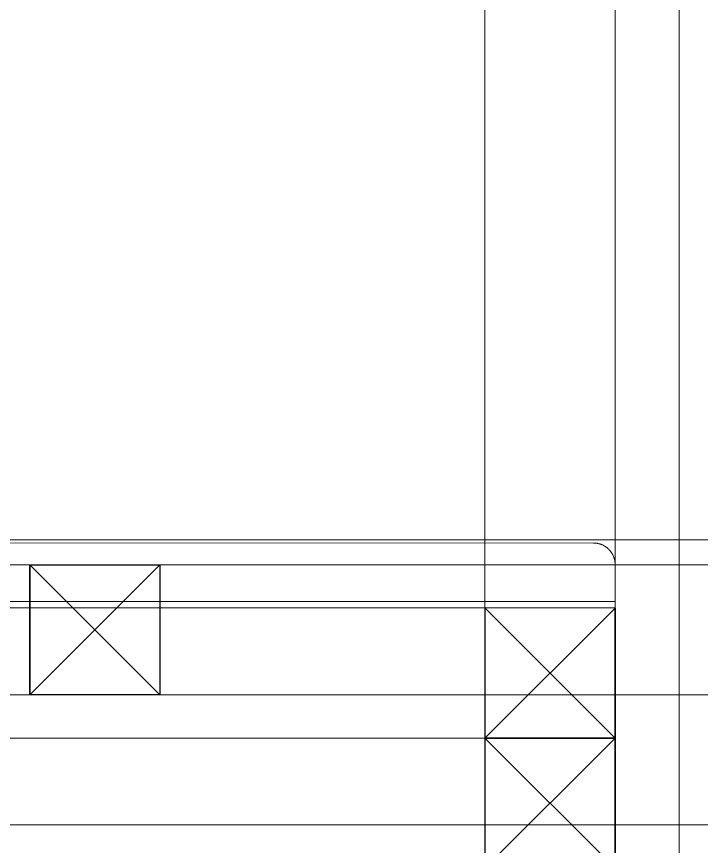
# Model space of a CAD drawing. Header units: millimetres. Extents: x -159872 to 386485, y -250577 to 158966.
# Drawn here: x 156800.6 to 156958.5, y 10440 to 10631.5 of the extents above; entities that cross this region are included whole.
import ezdxf

# ---------------------------------------------------------------- set-up
doc = ezdxf.new("R2010")
doc.units = ezdxf.units.MM
doc.layers.get('0').update_dxf_attribs({"lineweight": 25})
for name, color, linetype, lineweight in [('LDS-equipment-kitchen equipment', 3, 'Continuous', 13), ('WS-Fabs', 252, 'Continuous', 13), ('WS-FRAME HIDDEN', 68, 'Continuous', 5)]:
    doc.layers.add(name, color=color, linetype=linetype, lineweight=lineweight)

# ---------------------------------------------------------------- blocks, each defined once
blk = doc.blocks.new('30 X 30 HIDDEN SECTION_3')
at = {"layer": 'WS-FRAME HIDDEN', "color": 7, "lineweight": 25}
blk.add_polyline3d([(0, -30, 0), (-30, -30, 0), (-30, 0, 0), (0, 0, 0), (0, -30, 0)], dxfattribs=at)
at = {"layer": 'WS-FRAME HIDDEN', "color": 7, "lineweight": 25, "transparency": 33554687}
for points in [[(-30, 0, 0), (0, -30, 0)], [(-30, -30, 0), (0, 0, 0)], [(-30, -30, 0), (0, -30, 0)]]:
    blk.add_polyline3d(points, dxfattribs=at)
blk = doc.blocks.new('Group-360')
at = {"layer": 'LDS-equipment-kitchen equipment'}
for points in [[(95980.2, 46932.54, 0), (95980.2, 46962.54, 0), (96745.24, 46962.53, 0), (96745.24, 46932.54, 0), (95980.2, 46932.54, 0)], [(95980.17, 46902.54, 0), (95980.17, 46932.54, 0), (96745.2, 46932.53, 0), (96745.2, 46902.54, 0), (95980.17, 46902.54, 0)]]:
    blk.add_polyline3d(points, dxfattribs=at)
at = {"layer": 'LDS-equipment-kitchen equipment', "extrusion": (0, 0, -1), "xscale": -1, "rotation": 90.0000000053318}
blk.add_blockref('30 X 30 HIDDEN SECTION_3', (-96160.16, 46932.54), dxfattribs=at)
blk = doc.blocks.new('A$C7a11c87d')
at = {"layer": 'WS-Fabs', "color": 7, "lineweight": 5}
for points in [[(2706.61, 350.18, 0), (2706.59, 20.18, 0), (2706.59, 20.05, 0), (2706.59, 19.93, 0), (2706.58, 19.81, 0), (2706.57, 19.69, 0), (2706.56, 19.56, 0), (2706.54, 19.44, 0), (2706.52, 19.32, 0), (2706.5, 19.2, 0), (2706.47, 19.08, 0), (2706.44, 18.96, 0), (2706.41, 18.84, 0), (2706.38, 18.72, 0), (2706.34, 18.61, 0), (2706.3, 18.49, 0), (2706.26, 18.38, 0), (2706.21, 18.26, 0), (2706.17, 18.15, 0), (2706.11, 18.04, 0), (2706.06, 17.93, 0), (2706, 17.82, 0), (2705.94, 17.71, 0), (2705.88, 17.61, 0), (2705.82, 17.5, 0), (2705.75, 17.4, 0), (2705.68, 17.3, 0), (2705.61, 17.2, 0), (2705.54, 17.1, 0), (2705.46, 17, 0), (2705.38, 16.91, 0), (2705.3, 16.82, 0), (2705.22, 16.73, 0), (2705.13, 16.64, 0), (2705.04, 16.55, 0), (2704.95, 16.47, 0), (2704.86, 16.39, 0), (2704.77, 16.31, 0), (2704.67, 16.23, 0), (2704.57, 16.16, 0), (2704.47, 16.09, 0), (2704.37, 16.02, 0), (2704.27, 15.95, 0), (2704.16, 15.89, 0), (2704.06, 15.83, 0), (2703.95, 15.77, 0), (2703.84, 15.71, 0), (2703.73, 15.66, 0), (2703.62, 15.61, 0), (2703.51, 15.56, 0), (2703.39, 15.51, 0), (2703.28, 15.47, 0), (2703.16, 15.43, 0), (2703.05, 15.39, 0), (2702.93, 15.36, 0), (2702.81, 15.33, 0), (2702.69, 15.3, 0), (2702.57, 15.27, 0), (2702.45, 15.25, 0), (2702.33, 15.23, 0), (2702.21, 15.21, 0), (2702.08, 15.2, 0), (2701.96, 15.19, 0), (2701.84, 15.18, 0), (2701.72, 15.18, 0), (2701.59, 15.18, 0), (2691.59, 15.18, 0), (2691.61, 350.18, 0)], [(2691.61, 350.18, 0), (2693.11, 350.18, 0), (2693.09, 15.18, 0), (2691.59, 15.18, 0), (2691.61, 350.18, 0)]]:
    blk.add_polyline3d(points, dxfattribs=at)
at = {"layer": 'WS-Fabs', "color": 7, "linetype": 'Continuous', "lineweight": 5, "transparency": 33554687}
for points in [[(2661.59, 15.18, 0), (5701.5, 15.49, 0)], [(2475.59, 15.19, 0), (2666.59, 15.18, 0)]]:
    blk.add_polyline3d(points, dxfattribs=at)
at = {"layer": 'WS-Fabs', "color": 7, "lineweight": 5, "transparency": 33554687}
blk.add_polyline3d([(5701.49, 0, 0), (-178, 0.84, 0)], dxfattribs=at)
at = {"layer": 'WS-FRAME HIDDEN', "color": 7, "lineweight": 5}
for points in [[(2631.6, 45.18, 0), (2661.6, 45.18, 0), (2661.61, 365.18, 0), (2631.61, 365.18, 0), (2631.6, 45.18, 0)], [(2691.61, 320.18, 0), (2661.61, 320.18, 0), (2661.6, 45.18, 0), (2691.6, 45.18, 0), (2691.61, 320.18, 0)], [(2691.59, 15.18, 0), (3411.59, 15.13, 0), (3411.6, 45.13, 0), (2691.6, 45.18, 0), (2691.59, 15.18, 0)]]:
    blk.add_polyline3d(points, dxfattribs=at)
at = {"layer": 'WS-FRAME HIDDEN', "color": 7, "extrusion": (0, 0, -1), "rotation": 0.003365612959873085}
for p in [(-2631.6, 45.18), (-2661.6, 45.18)]:
    blk.add_blockref('30 X 30 HIDDEN SECTION_3', p, dxfattribs=at)
blk = doc.blocks.new('A$C9600e4bc')
at = {"linetype": 'Continuous', "transparency": 33554687}
blk.add_polyline3d([(682.4, 1395, 0), (682.4, 645, 0)], dxfattribs=at)
blk = doc.blocks.new('Group-410')
at = {"layer": 'LDS-equipment-kitchen equipment'}
blk.add_blockref('Group-360', (0, 0), dxfattribs=at)
at = {"layer": 'LDS-equipment-kitchen equipment', "rotation": 89.9999999946682}
blk.add_blockref('A$C7a11c87d', (96280.3, 44260.95), dxfattribs=at)
at = {"layer": 'LDS-equipment-kitchen equipment', "xscale": -1, "rotation": 89.99982067775127}
blk.add_blockref('A$C9600e4bc', (97440.32, 47650.67), dxfattribs=at)

msp = doc.modelspace()

# ---------------------------------------------------------------- block references
at = {"layer": 'LDS-equipment-kitchen equipment', "color": 7}
msp.add_blockref('Group-410', (60673.51323, -36457.51522), dxfattribs=at)

doc.saveas('drawing.dxf')
